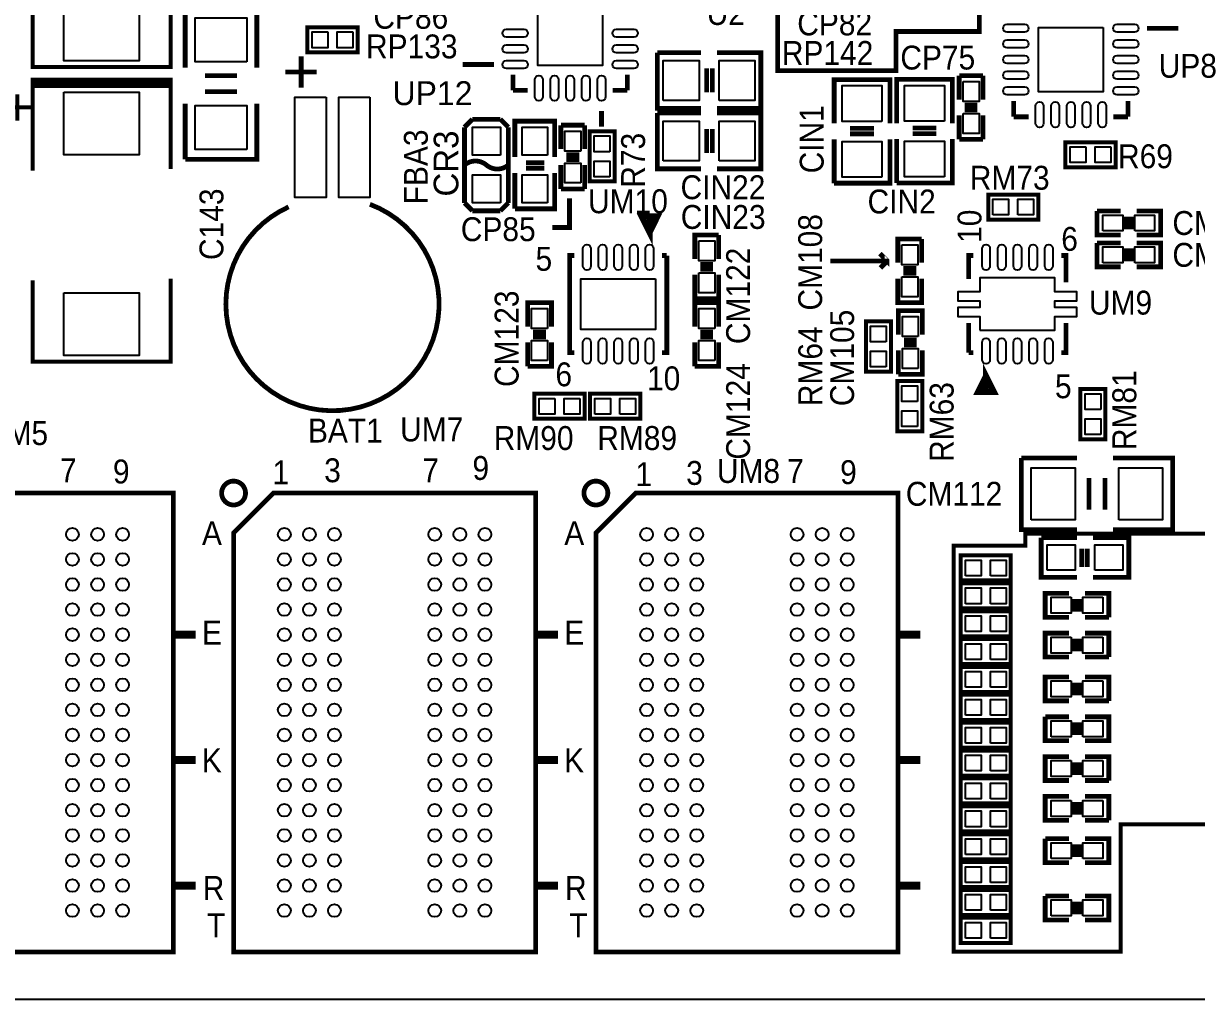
# Model space of a CAD drawing. Extents: x -5 to 120, y 0 to 85.
# Drawn here: x 63.8 to 101.22, y 0 to 31.13 of the extents above; entities that cross this region are included whole.
import ezdxf
from ezdxf.enums import TextEntityAlignment as Align

# ---------------------------------------------------------------- set-up
doc = ezdxf.new("R2010")
doc.units = 0
for name, color, linetype in [('BG_OUTLINE', 254, 'CONTINUOUS'), ('BG_SILKSCREEN_TOP', 7, 'CONTINUOUS'), ('PG_SILKSCREEN_TOP', 7, 'CONTINUOUS'), ('PIN_TOP', 96, 'CONTINUOUS'), ('RD_SILKSCREEN_TOP', 7, 'CONTINUOUS')]:
    doc.layers.add(name, color=color, linetype=linetype)

msp = doc.modelspace()

# ---------------------------------------------------------------- linework, layer by layer
at = {"layer": 'BG_OUTLINE'}
msp.add_lwpolyline([(0, 1.500124), (0, 83.49996, -0.414214), (1.500124, 85.000084), (113.4999, 85.000084, -0.414214), (115.000024, 83.49996), (115.000024, 1.500124, -0.414214), (113.4999, 0), (1.500124, 0, -0.414214), (0, 1.500124)], format="xyb", dxfattribs=at)
at = {"layer": 'BG_SILKSCREEN_TOP'}
for points, const_width in [([(89.91092, 31.66618), (87.86368, 31.66618), (87.86368, 29.62148), (91.63558, 29.62148), (91.63558, 30.87116), (94.29242, 30.87116), (94.29242, 33.55848), (91.57716, 33.55848), (91.57716, 31.66618), (89.91092, 31.66618)], 0.1524), ([(81.21904, 25.54986), (81.21904, 24.62022), (80.67548, 24.62022)], 0.1524), ([(89.54516, 23.55088), (91.34094, 23.55088), (91.34602, 23.5458), (91.34602, 23.56612), (91.1225, 23.78964)], 0.1524), ([(91.34602, 23.5458), (91.34602, 23.54072), (91.1352, 23.3299)], 0.1524), ([(95.123, 14.478), (93.472, 14.478), (93.472, 1.524), (98.806, 1.524), (98.806, 5.588), (111.887, 5.588), (111.887, 16.764), (106.553, 16.764), (106.553, 20.193), (102.743, 20.193), (102.743, 14.859), (95.758, 14.859), (95.758, 14.478), (95.123, 14.478)], 0.127)]:
    msp.add_lwpolyline(points, dxfattribs=dict(at, const_width=const_width))
at = {"layer": 'PG_SILKSCREEN_TOP'}
for points, const_width in [([(68.49364, 32.38754), (68.49364, 29.73832), (64.09436, 29.73832), (64.09436, 32.33674)], 0.127), ([(68.961, 29.718), (68.961, 31.623), (71.247, 31.623), (71.247, 29.718)], 0.1524), ([(72.8599, 31.00578), (72.8599, 30.20822), (74.4601, 30.20822), (74.4601, 31.00578), (72.8599, 31.00578)], 0.127), ([(100.642928, 30.976316), (99.64293, 30.976316)], 0.1524), ([(72.65924, 30.07868), (72.65924, 29.07792)], 0.1524), ([(85.41766, 28.4226), (84.02066, 28.4226), (84.02066, 30.2006)], 0.1524), ([(84.02066, 30.2006), (85.41766, 30.2006)], 0.1524), ([(85.92566, 30.2006), (87.32266, 30.2006), (87.32266, 30.0736), (87.32266, 28.4226), (85.92566, 28.4226)], 0.1524), ([(73.15962, 29.5783), (72.15886, 29.5783)], 0.1524), ([(78.81239, 29.818838), (77.812392, 29.818838)], 0.1524), ([(79.41691, 28.993846), (79.41691, 29.49956)], 0.1524), ([(83.06689, 28.993846), (83.06689, 29.49956)], 0.1524), ([(85.59546, 29.6926), (85.59546, 28.9306)], 0.1524), ([(85.77326, 29.6926), (85.77326, 28.9306)], 0.1524), ([(68.49364, 26.48966), (68.49364, 29.33954), (64.09436, 29.33954), (64.09436, 26.43886)], 0.127), ([(68.44284, 29.24048), (64.09436, 29.24048), (64.09436, 29.13888), (68.49364, 29.13888)], 0.127), ([(69.596, 29.464), (70.612, 29.464)], 0.1524), ([(89.662, 27.94), (89.662, 29.337), (89.789, 29.337), (91.44, 29.337), (91.44, 27.94)], 0.1524), ([(91.6559, 27.94762), (91.6559, 29.34462), (91.7829, 29.34462), (93.4339, 29.34462), (93.4339, 27.94762)], 0.1524), ([(93.6498, 28.702), (93.6498, 29.464)], 0.1524), ([(93.6498, 29.464), (94.4118, 29.464)], 0.1524), ([(94.4118, 29.464), (94.4118, 28.702)], 0.1524), ([(69.596, 28.956), (70.612, 28.956)], 0.1524), ([(79.41691, 28.993846), (79.89062, 28.993846)], 0.1524), ([(83.06689, 28.993846), (82.595466, 28.993846)], 0.1524), ([(71.247, 28.575), (71.247, 26.797), (68.961, 26.797)], 0.1524), ([(68.961, 26.797), (68.961, 28.575)], 0.1524), ([(94.234, 28.5242), (93.8276, 28.5242)], 0.1524), ([(94.234, 28.3718), (93.8276, 28.3718)], 0.1524), ([(95.38843, 28.151328), (95.38843, 28.657042)], 0.1524), ([(99.03841, 28.151328), (99.03841, 28.657042)], 0.1524), ([(78.12532, 28.07462), (77.87132, 27.82062)], 0.1524), ([(79.01432, 28.07462), (78.12532, 28.07462)], 0.1524), ([(79.26832, 27.82062), (79.01432, 28.07462)], 0.1524), ([(79.4766, 26.86812), (79.4766, 28.01112), (80.7466, 28.01112), (80.7466, 26.86812)], 0.1524), ([(82.241898, 28.339288), (82.241898, 27.839416)], 0.1524), ([(85.41766, 26.4922), (84.02066, 26.4922), (84.02066, 28.2702)], 0.1524), ([(84.02066, 28.2702), (85.41766, 28.2702)], 0.1524), ([(85.92566, 28.2702), (87.32266, 28.2702), (87.32266, 28.1432), (87.32266, 26.4922), (85.92566, 26.4922)], 0.1524), ([(93.6498, 27.432), (93.6498, 28.194)], 0.1524), ([(94.4118, 28.194), (94.4118, 27.432)], 0.1524), ([(95.38843, 28.151328), (95.86214, 28.151328)], 0.1524), ([(99.03841, 28.151328), (98.566986, 28.151328)], 0.1524), ([(77.87132, 27.82062), (77.87132, 25.40762)], 0.1524), ([(79.26832, 25.40762), (79.26832, 27.82062)], 0.1524), ([(80.94472, 27.12212), (80.94472, 27.88412)], 0.1524), ([(80.94472, 27.88412), (81.70672, 27.88412)], 0.1524), ([(81.70672, 27.88412), (81.70672, 27.12212)], 0.1524), ([(82.65922, 27.69108), (81.86166, 27.69108), (81.86166, 26.09088), (82.65922, 26.09088), (82.65922, 27.69108)], 0.127), ([(85.59546, 27.7622), (85.59546, 27.0002)], 0.1524), ([(85.77326, 27.7622), (85.77326, 27.0002)], 0.1524), ([(90.17, 27.7876), (90.932, 27.7876)], 0.1524), ([(92.1639, 27.79522), (92.9259, 27.79522)], 0.1524), ([(92.1639, 27.61742), (92.9259, 27.61742)], 0.1524), ([(91.44, 27.432), (91.44, 26.035), (89.662, 26.035)], 0.1524), ([(89.662, 26.035), (89.662, 27.432)], 0.1524), ([(90.17, 27.6098), (90.932, 27.6098)], 0.1524), ([(93.4339, 27.43962), (93.4339, 26.04262), (91.6559, 26.04262)], 0.1524), ([(91.6559, 26.04262), (91.6559, 27.43962)], 0.1524), ([(94.4118, 27.432), (93.6498, 27.432)], 0.1524), ([(97.03816, 27.34056), (97.03816, 26.543), (98.63836, 26.543), (98.63836, 27.34056), (97.03816, 27.34056)], 0.127), ([(81.12252, 26.94432), (81.52892, 26.94432)], 0.1524), ([(79.8322, 26.69032), (80.4164, 26.69032)], 0.1524), ([(79.8322, 26.51252), (80.4164, 26.51252)], 0.1524), ([(80.94472, 25.85212), (80.94472, 26.61412)], 0.1524), ([(81.12252, 26.79192), (81.52892, 26.79192)], 0.1524), ([(81.70672, 26.61412), (81.70672, 25.85212)], 0.1524), ([(80.7466, 26.36012), (80.7466, 25.21712), (79.4766, 25.21712)], 0.1524), ([(79.4766, 25.21712), (79.4766, 26.36012)], 0.1524), ([(81.70672, 25.85212), (80.94472, 25.85212)], 0.1524), ([(77.87132, 25.40762), (78.12532, 25.15362)], 0.1524), ([(79.01432, 25.15362), (79.26832, 25.40762)], 0.1524), ([(96.1771, 24.87422), (96.1771, 25.67178), (94.5769, 25.67178), (94.5769, 24.87422), (96.1771, 24.87422)], 0.127), ([(78.12532, 25.15362), (79.01432, 25.15362)], 0.1524), ([(83.774026, 24.476964), (84.023962, 24.97709), (83.52409, 24.97709), (83.774026, 24.476964), (83.774026, 24.877014)], 0.199898), ([(98.806, 24.384), (98.044, 24.384), (98.044, 25.146)], 0.1524), ([(98.044, 25.146), (98.806, 25.146)], 0.1524), ([(99.314, 25.146), (100.076, 25.146), (100.076, 24.384), (99.314, 24.384)], 0.1524), ([(98.9838, 24.9682), (98.9838, 24.5618)], 0.1524), ([(99.1362, 24.9682), (99.1362, 24.5618)], 0.1524), ([(85.217, 23.622), (85.217, 24.384), (85.979, 24.384)], 0.1524), ([(85.979, 24.384), (85.979, 23.622)], 0.1524), ([(91.694, 23.495), (91.694, 24.257), (92.456, 24.257)], 0.1524), ([(92.456, 24.257), (92.456, 23.495)], 0.1524), ([(98.806, 23.368), (98.044, 23.368), (98.044, 24.13)], 0.1524), ([(98.044, 24.13), (98.806, 24.13)], 0.1524), ([(98.9838, 23.9522), (98.9838, 23.5458)], 0.1524), ([(99.1362, 23.9522), (99.1362, 23.5458)], 0.1524), ([(99.314, 24.13), (100.076, 24.13), (100.076, 23.368), (99.314, 23.368)], 0.1524), ([(81.37398, 23.726902), (81.22412, 23.726902), (81.22412, 20.627086), (81.37398, 20.627086)], 0.1524), ([(84.174076, 20.627086), (84.323936, 20.627086), (84.323936, 23.726902)], 0.1524), ([(84.323936, 23.726902), (84.174076, 23.726902)], 0.1524), ([(94.105984, 23.726902), (93.956124, 23.726902), (93.956124, 22.977094)], 0.1524), ([(97.05594, 22.877018), (97.05594, 23.726902), (96.90608, 23.726902)], 0.1524), ([(85.8012, 23.4442), (85.3948, 23.4442)], 0.1524), ([(85.8012, 23.2918), (85.3948, 23.2918)], 0.1524), ([(92.2782, 23.3172), (91.8718, 23.3172)], 0.1524), ([(92.2782, 23.1648), (91.8718, 23.1648)], 0.1524), ([(68.49364, 22.98954), (68.49364, 20.34032), (64.09436, 20.34032), (64.09436, 22.93874)], 0.127), ([(85.979, 23.114), (85.979, 22.352), (85.217, 22.352), (85.217, 23.114)], 0.1524), ([(92.456, 22.987), (92.456, 22.225), (91.694, 22.225), (91.694, 22.987)], 0.1524), ([(79.883, 21.463), (79.883, 22.225), (80.645, 22.225), (80.645, 21.463)], 0.1524), ([(85.217, 21.463), (85.217, 22.225), (85.979, 22.225), (85.979, 21.463)], 0.1524), ([(91.710002, 21.209), (91.710002, 21.971), (92.472002, 21.971), (92.472002, 21.209)], 0.1524), ([(80.0608, 21.2852), (80.4672, 21.2852)], 0.1524), ([(85.3948, 21.2852), (85.8012, 21.2852)], 0.1524), ([(91.473782, 21.6281), (90.676222, 21.6281), (90.676222, 20.0279), (91.473782, 20.0279), (91.473782, 21.6281)], 0.127), ([(93.956124, 21.577046), (93.956124, 20.627086)], 0.1524), ([(96.90608, 20.627086), (97.05594, 20.627086), (97.05594, 21.577046)], 0.1524), ([(80.645, 20.955), (80.645, 20.193), (79.883, 20.193)], 0.1524), ([(79.883, 20.193), (79.883, 20.955)], 0.1524), ([(80.0608, 21.1328), (80.4672, 21.1328)], 0.1524), ([(85.979, 20.955), (85.979, 20.193), (85.217, 20.193)], 0.1524), ([(85.217, 20.193), (85.217, 20.955)], 0.1524), ([(85.3948, 21.1328), (85.8012, 21.1328)], 0.1524), ([(91.887802, 21.0312), (92.294202, 21.0312)], 0.1524), ([(91.887802, 20.8788), (92.294202, 20.8788)], 0.1524), ([(92.472002, 20.701), (92.472002, 19.939), (91.710002, 19.939)], 0.1524), ([(91.710002, 19.939), (91.710002, 20.701)], 0.1524), ([(93.956124, 20.627086), (94.105984, 20.627086)], 0.1524), ([(94.506034, 19.877024), (94.256098, 19.376898), (94.75597, 19.376898), (94.506034, 19.877024), (94.506034, 19.476974)], 0.199898), ([(92.47378, 19.7231), (91.67622, 19.7231), (91.67622, 18.1229), (92.47378, 18.1229), (92.47378, 19.7231)], 0.127), ([(98.31578, 19.4691), (97.51822, 19.4691), (97.51822, 17.8689), (98.31578, 17.8689), (98.31578, 19.4691)], 0.127), ([(80.0989, 19.32178), (80.0989, 18.52422), (81.6991, 18.52422), (81.6991, 19.32178), (80.0989, 19.32178)], 0.127), ([(83.4771, 18.52422), (83.4771, 19.32178), (81.8769, 19.32178), (81.8769, 18.52422), (83.4771, 18.52422)], 0.127), ([(97.409, 14.986), (95.631, 14.986), (95.631, 17.272)], 0.1524), ([(95.631, 17.272), (97.409, 17.272)], 0.1524), ([(98.552, 17.272), (100.457, 17.272), (100.457, 14.986), (98.552, 14.986)], 0.1524), ([(97.79, 16.637), (97.79, 15.621)], 0.1524), ([(98.298, 16.637), (98.298, 15.621)], 0.1524), ([(68.583048, 1.517904), (58.94832, 1.517904), (58.94832, 14.882876), (60.21832, 16.152876), (68.583048, 16.152876), (68.583048, 1.517904)], 0.1524), ([(80.140048, 1.517904), (70.50532, 1.517904), (70.50532, 14.882876), (71.77532, 16.152876), (80.140048, 16.152876), (80.140048, 1.517904)], 0.1524), ([(91.697048, 1.517904), (82.06232, 1.517904), (82.06232, 14.882876), (83.33232, 16.152876), (91.697048, 16.152876), (91.697048, 1.517904)], 0.1524), ([(97.409, 13.462), (96.266, 13.462), (96.266, 14.732)], 0.1524), ([(96.266, 14.732), (97.409, 14.732)], 0.1524), ([(97.917, 14.732), (99.06, 14.732), (99.06, 13.462), (97.917, 13.462)], 0.1524), ([(95.295466, 13.364972), (95.295466, 14.162532), (93.695266, 14.162532), (93.695266, 13.364972), (95.295466, 13.364972)], 0.127), ([(97.5614, 14.3764), (97.5614, 13.7922)], 0.1524), ([(97.7392, 14.3764), (97.7392, 13.7922)], 0.1524), ([(95.295466, 12.475972), (95.295466, 13.273532), (93.695266, 13.273532), (93.695266, 12.475972), (95.295466, 12.475972)], 0.127), ([(97.155, 12.192), (96.393, 12.192), (96.393, 12.954), (97.155, 12.954)], 0.1524), ([(97.3328, 12.3698), (97.3328, 12.7762)], 0.1524), ([(97.4852, 12.3698), (97.4852, 12.7762)], 0.1524), ([(97.663, 12.954), (98.425, 12.954), (98.425, 12.192)], 0.1524), ([(95.295466, 11.586972), (95.295466, 12.384532), (93.695266, 12.384532), (93.695266, 11.586972), (95.295466, 11.586972)], 0.127), ([(98.425, 12.192), (97.663, 12.192)], 0.1524), ([(69.294248, 11.635486), (68.659248, 11.635486)], 0.254), ([(80.851248, 11.635486), (80.216248, 11.635486)], 0.254), ([(92.408248, 11.635486), (91.773248, 11.635486)], 0.254), ([(97.155, 10.922), (96.393, 10.922), (96.393, 11.684), (97.155, 11.684)], 0.1524), ([(97.663, 11.684), (98.425, 11.684), (98.425, 10.922)], 0.1524), ([(95.295466, 10.697972), (95.295466, 11.495532), (93.695266, 11.495532), (93.695266, 10.697972), (95.295466, 10.697972)], 0.127), ([(97.3328, 11.0998), (97.3328, 11.5062)], 0.1524), ([(97.4852, 11.0998), (97.4852, 11.5062)], 0.1524), ([(98.425, 10.922), (97.663, 10.922)], 0.1524), ([(95.295466, 9.808972), (95.295466, 10.606532), (93.695266, 10.606532), (93.695266, 9.808972), (95.295466, 9.808972)], 0.127), ([(97.155, 9.525), (96.393, 9.525), (96.393, 10.287), (97.155, 10.287)], 0.1524), ([(97.3328, 9.7028), (97.3328, 10.1092)], 0.1524), ([(97.4852, 9.7028), (97.4852, 10.1092)], 0.1524), ([(97.663, 10.287), (98.425, 10.287), (98.425, 9.525)], 0.1524), ([(95.295466, 8.919972), (95.295466, 9.717532), (93.695266, 9.717532), (93.695266, 8.919972), (95.295466, 8.919972)], 0.127), ([(98.425, 9.525), (97.663, 9.525)], 0.1524), ([(97.155, 8.255), (96.393, 8.255), (96.393, 9.017)], 0.1524), ([(96.393, 9.017), (97.155, 9.017)], 0.1524), ([(97.663, 9.017), (98.425, 9.017), (98.425, 8.255), (97.663, 8.255)], 0.1524), ([(95.295466, 8.030972), (95.295466, 8.828532), (93.695266, 8.828532), (93.695266, 8.030972), (95.295466, 8.030972)], 0.127), ([(97.3328, 8.8392), (97.3328, 8.4328)], 0.1524), ([(97.4852, 8.8392), (97.4852, 8.4328)], 0.1524), ([(95.295466, 7.141972), (95.295466, 7.939532), (93.695266, 7.939532), (93.695266, 7.141972), (95.295466, 7.141972)], 0.127), ([(69.294248, 7.635494), (68.659248, 7.635494)], 0.254), ([(80.851248, 7.635494), (80.216248, 7.635494)], 0.254), ([(92.408248, 7.635494), (91.773248, 7.635494)], 0.254), ([(97.155, 6.985), (96.393, 6.985), (96.393, 7.747), (97.155, 7.747)], 0.1524), ([(97.3328, 7.1628), (97.3328, 7.5692)], 0.1524), ([(97.4852, 7.1628), (97.4852, 7.5692)], 0.1524), ([(97.663, 7.747), (98.425, 7.747), (98.425, 6.985)], 0.1524), ([(95.295466, 6.252972), (95.295466, 7.050532), (93.695266, 7.050532), (93.695266, 6.252972), (95.295466, 6.252972)], 0.127), ([(98.425, 6.985), (97.663, 6.985)], 0.1524), ([(97.155, 5.715), (96.393, 5.715), (96.393, 6.477), (97.155, 6.477)], 0.1524), ([(97.3328, 5.8928), (97.3328, 6.2992)], 0.1524), ([(97.4852, 5.8928), (97.4852, 6.2992)], 0.1524), ([(97.663, 6.477), (98.425, 6.477), (98.425, 5.715)], 0.1524), ([(95.295466, 5.363972), (95.295466, 6.161532), (93.695266, 6.161532), (93.695266, 5.363972), (95.295466, 5.363972)], 0.127), ([(98.425, 5.715), (97.663, 5.715)], 0.1524), ([(95.295466, 4.474972), (95.295466, 5.272532), (93.695266, 5.272532), (93.695266, 4.474972), (95.295466, 4.474972)], 0.127), ([(97.155, 4.365752), (96.393, 4.365752), (96.393, 5.127752)], 0.1524), ([(96.393, 5.127752), (97.155, 5.127752)], 0.1524), ([(97.3328, 4.949952), (97.3328, 4.543552)], 0.1524), ([(97.4852, 4.949952), (97.4852, 4.543552)], 0.1524), ([(97.663, 5.127752), (98.425, 5.127752), (98.425, 4.365752), (97.663, 4.365752)], 0.1524), ([(95.295466, 3.585972), (95.295466, 4.383532), (93.695266, 4.383532), (93.695266, 3.585972), (95.295466, 3.585972)], 0.127), ([(69.294248, 3.635502), (68.659248, 3.635502)], 0.254), ([(80.851248, 3.635502), (80.216248, 3.635502)], 0.254), ([(92.408248, 3.635502), (91.773248, 3.635502)], 0.254), ([(95.295466, 2.696972), (95.295466, 3.494532), (93.695266, 3.494532), (93.695266, 2.696972), (95.295466, 2.696972)], 0.127), ([(97.155, 2.54), (96.393, 2.54), (96.393, 3.302)], 0.1524), ([(96.393, 3.302), (97.155, 3.302)], 0.1524), ([(97.663, 3.302), (98.425, 3.302), (98.425, 2.54), (97.663, 2.54)], 0.1524), ([(97.3328, 3.1242), (97.3328, 2.7178)], 0.1524), ([(97.4852, 3.1242), (97.4852, 2.7178)], 0.1524), ([(95.295466, 1.807972), (95.295466, 2.605532), (93.695266, 2.605532), (93.695266, 1.807972), (95.295466, 1.807972)], 0.127)]:
    msp.add_lwpolyline(points, dxfattribs=dict(at, const_width=const_width))
at = {"layer": 'PG_SILKSCREEN_TOP', "const_width": 0.1524}
for points in [[(78.569566, 26.61412), (78.56982, 26.61412, 0.366409), (77.871066, 26.61412)], [(79.26832, 26.61412, -0.366409), (78.569566, 26.61412)], [(70.25894, 22.17928, 1.909903), (74.8538, 25.3619)], [(72.26046, 25.27808, 0.294739), (70.25894, 22.17928)], [(70.886066, 16.152876, 1.000037), (70.12432, 16.152876, 0.999963), (70.886066, 16.152876)], [(82.443066, 16.152876, 1.000037), (81.68132, 16.152876, 0.999963), (82.443066, 16.152876)]]:
    msp.add_lwpolyline(points, format="xyb", dxfattribs=at)
at = {"layer": 'PIN_TOP'}
for points in [[(65.09385, 31.93669), (67.49415, 31.93669), (67.49415, 29.93771), (65.09385, 29.93771)], [(82.2706, 31.847536), (82.2706, 29.790136), (80.2132, 29.790136), (80.2132, 31.847536)], [(70.9295, 29.9085), (69.2785, 29.9085), (69.2785, 31.3055), (70.9295, 31.3055)], [(73.51141, 30.85719), (73.51141, 30.35681), (73.01103, 30.35681), (73.01103, 30.85719)], [(74.30897, 30.85719), (74.30897, 30.35681), (73.80859, 30.35681), (73.80859, 30.85719)], [(98.24212, 31.005018), (98.24212, 28.947618), (96.18472, 28.947618), (96.18472, 31.005018)], [(84.21116, 28.6766), (84.21116, 29.9466), (85.35416, 29.9466), (85.35416, 28.6766)], [(85.98916, 28.6766), (85.98916, 29.9466), (87.13216, 29.9466), (87.13216, 28.6766)], [(93.7768, 29.2735), (94.2848, 29.2735), (94.2848, 28.6385), (93.7768, 28.6385)], [(65.09385, 28.93949), (67.49415, 28.93949), (67.49415, 26.94051), (65.09385, 26.94051)], [(91.186, 28.0035), (89.916, 28.0035), (89.916, 29.1465), (91.186, 29.1465)], [(93.1799, 28.01112), (91.9099, 28.01112), (91.9099, 29.15412), (93.1799, 29.15412)], [(70.9295, 27.1145), (69.2785, 27.1145), (69.2785, 28.5115), (70.9295, 28.5115)], [(73.45426, 28.7782), (73.45426, 25.5778), (72.46366, 25.5778), (72.46366, 28.7782)], [(74.85634, 28.7782), (74.85634, 25.5778), (73.86574, 25.5778), (73.86574, 28.7782)], [(93.7768, 28.2575), (94.2848, 28.2575), (94.2848, 27.6225), (93.7768, 27.6225)], [(79.01432, 26.93162), (78.12532, 26.93162), (78.12532, 27.82062), (79.01432, 27.82062)], [(80.518, 26.93162), (79.7052, 26.93162), (79.7052, 27.82062), (80.518, 27.82062)], [(81.57972, 27.05862), (81.07172, 27.05862), (81.07172, 27.69362), (81.57972, 27.69362)], [(84.21116, 26.7462), (84.21116, 28.0162), (85.35416, 28.0162), (85.35416, 26.7462)], [(85.98916, 26.7462), (85.98916, 28.0162), (87.13216, 28.0162), (87.13216, 26.7462)], [(82.51063, 27.03957), (82.01025, 27.03957), (82.01025, 27.53995), (82.51063, 27.53995)], [(91.186, 26.2255), (89.916, 26.2255), (89.916, 27.3685), (91.186, 27.3685)], [(93.1799, 26.23312), (91.9099, 26.23312), (91.9099, 27.37612), (93.1799, 27.37612)], [(97.68967, 27.19197), (97.68967, 26.69159), (97.18929, 26.69159), (97.18929, 27.19197)], [(98.48723, 27.19197), (98.48723, 26.69159), (97.98685, 26.69159), (97.98685, 27.19197)], [(81.57972, 26.04262), (81.07172, 26.04262), (81.07172, 26.67762), (81.57972, 26.67762)], [(82.51063, 26.24201), (82.01025, 26.24201), (82.01025, 26.74239), (82.51063, 26.74239)], [(79.01432, 25.40762), (78.12532, 25.40762), (78.12532, 26.29662), (79.01432, 26.29662)], [(80.518, 25.40762), (79.7052, 25.40762), (79.7052, 26.29662), (80.518, 26.29662)], [(94.72803, 25.02281), (94.72803, 25.52319), (95.22841, 25.52319), (95.22841, 25.02281)], [(95.52559, 25.02281), (95.52559, 25.52319), (96.02597, 25.52319), (96.02597, 25.02281)], [(98.2345, 24.511), (98.2345, 25.019), (98.8695, 25.019), (98.8695, 24.511)], [(99.2505, 24.511), (99.2505, 25.019), (99.8855, 25.019), (99.8855, 24.511)], [(85.344, 24.1935), (85.852, 24.1935), (85.852, 23.5585), (85.344, 23.5585)], [(91.821, 24.0665), (92.329, 24.0665), (92.329, 23.4315), (91.821, 23.4315)], [(98.2345, 23.495), (98.2345, 24.003), (98.8695, 24.003), (98.8695, 23.495)], [(99.2505, 23.495), (99.2505, 24.003), (99.8855, 24.003), (99.8855, 23.495)], [(83.967828, 22.989794), (83.967828, 21.364194), (81.580228, 21.364194), (81.580228, 22.989794)], [(85.344, 23.1775), (85.852, 23.1775), (85.852, 22.5425), (85.344, 22.5425)], [(91.821, 23.0505), (92.329, 23.0505), (92.329, 22.4155), (91.821, 22.4155)], [(94.306136, 21.342096), (96.705928, 21.342096), (96.705928, 21.787104), (97.405952, 21.787104), (97.405952, 22.067012), (96.705928, 22.067012), (96.705928, 22.286976), (97.405952, 22.286976), (97.405952, 22.566884), (96.705928, 22.566884), (96.705928, 23.011892), (94.306136, 23.011892), (94.306136, 22.566884), (93.606112, 22.566884), (93.606112, 22.286976), (94.306136, 22.286976), (94.306136, 22.067012), (93.606112, 22.067012), (93.606112, 21.787104), (94.306136, 21.787104)], [(65.09385, 22.53869), (67.49415, 22.53869), (67.49415, 20.53971), (65.09385, 20.53971)], [(80.518, 21.3995), (80.01, 21.3995), (80.01, 22.0345), (80.518, 22.0345)], [(85.852, 21.3995), (85.344, 21.3995), (85.344, 22.0345), (85.852, 22.0345)], [(92.345002, 21.1455), (91.837002, 21.1455), (91.837002, 21.7805), (92.345002, 21.7805)], [(91.325192, 20.97659), (90.824812, 20.97659), (90.824812, 21.47697), (91.325192, 21.47697)], [(80.518, 20.3835), (80.01, 20.3835), (80.01, 21.0185), (80.518, 21.0185)], [(85.852, 20.3835), (85.344, 20.3835), (85.344, 21.0185), (85.852, 21.0185)], [(91.325192, 20.17903), (90.824812, 20.17903), (90.824812, 20.67941), (91.325192, 20.67941)], [(92.345002, 20.1295), (91.837002, 20.1295), (91.837002, 20.7645), (92.345002, 20.7645)], [(92.32519, 19.07159), (91.82481, 19.07159), (91.82481, 19.57197), (92.32519, 19.57197)], [(80.75041, 19.17319), (80.75041, 18.67281), (80.25003, 18.67281), (80.25003, 19.17319)], [(81.54797, 19.17319), (81.54797, 18.67281), (81.04759, 18.67281), (81.04759, 19.17319)], [(82.02803, 18.67281), (82.02803, 19.17319), (82.52841, 19.17319), (82.52841, 18.67281)], [(82.82559, 18.67281), (82.82559, 19.17319), (83.32597, 19.17319), (83.32597, 18.67281)], [(98.16719, 18.81759), (97.66681, 18.81759), (97.66681, 19.31797), (98.16719, 19.31797)], [(92.32519, 18.27403), (91.82481, 18.27403), (91.82481, 18.77441), (92.32519, 18.77441)], [(98.16719, 18.02003), (97.66681, 18.02003), (97.66681, 18.52041), (98.16719, 18.52041)], [(95.9485, 15.3035), (95.9485, 16.9545), (97.3455, 16.9545), (97.3455, 15.3035)], [(98.7425, 15.3035), (98.7425, 16.9545), (100.1395, 16.9545), (100.1395, 15.3035)], [(96.4565, 13.6906), (96.4565, 14.5034), (97.3455, 14.5034), (97.3455, 13.6906)], [(97.9805, 13.6906), (97.9805, 14.5034), (98.8695, 14.5034), (98.8695, 13.6906)], [(93.846396, 13.513562), (93.846396, 14.013942), (94.346776, 14.013942), (94.346776, 13.513562)], [(94.643956, 13.513562), (94.643956, 14.013942), (95.144336, 14.013942), (95.144336, 13.513562)], [(93.846396, 12.624562), (93.846396, 13.124942), (94.346776, 13.124942), (94.346776, 12.624562)], [(94.643956, 12.624562), (94.643956, 13.124942), (95.144336, 13.124942), (95.144336, 12.624562)], [(97.2185, 12.827), (97.2185, 12.319), (96.5835, 12.319), (96.5835, 12.827)], [(98.2345, 12.827), (98.2345, 12.319), (97.5995, 12.319), (97.5995, 12.827)], [(93.846396, 11.735562), (93.846396, 12.235942), (94.346776, 12.235942), (94.346776, 11.735562)], [(94.643956, 11.735562), (94.643956, 12.235942), (95.144336, 12.235942), (95.144336, 11.735562)], [(93.846396, 10.846562), (93.846396, 11.346942), (94.346776, 11.346942), (94.346776, 10.846562)], [(94.643956, 10.846562), (94.643956, 11.346942), (95.144336, 11.346942), (95.144336, 10.846562)], [(97.2185, 11.557), (97.2185, 11.049), (96.5835, 11.049), (96.5835, 11.557)], [(98.2345, 11.557), (98.2345, 11.049), (97.5995, 11.049), (97.5995, 11.557)], [(93.846396, 9.957562), (93.846396, 10.457942), (94.346776, 10.457942), (94.346776, 9.957562)], [(94.643956, 9.957562), (94.643956, 10.457942), (95.144336, 10.457942), (95.144336, 9.957562)], [(97.2185, 10.16), (97.2185, 9.652), (96.5835, 9.652), (96.5835, 10.16)], [(98.2345, 10.16), (98.2345, 9.652), (97.5995, 9.652), (97.5995, 10.16)], [(93.846396, 9.068562), (93.846396, 9.568942), (94.346776, 9.568942), (94.346776, 9.068562)], [(94.643956, 9.068562), (94.643956, 9.568942), (95.144336, 9.568942), (95.144336, 9.068562)], [(93.846396, 8.179562), (93.846396, 8.679942), (94.346776, 8.679942), (94.346776, 8.179562)], [(94.643956, 8.179562), (94.643956, 8.679942), (95.144336, 8.679942), (95.144336, 8.179562)], [(96.5835, 8.382), (96.5835, 8.89), (97.2185, 8.89), (97.2185, 8.382)], [(97.5995, 8.382), (97.5995, 8.89), (98.2345, 8.89), (98.2345, 8.382)], [(93.846396, 7.290562), (93.846396, 7.790942), (94.346776, 7.790942), (94.346776, 7.290562)], [(94.643956, 7.290562), (94.643956, 7.790942), (95.144336, 7.790942), (95.144336, 7.290562)], [(97.2185, 7.62), (97.2185, 7.112), (96.5835, 7.112), (96.5835, 7.62)], [(98.2345, 7.62), (98.2345, 7.112), (97.5995, 7.112), (97.5995, 7.62)], [(93.846396, 6.401562), (93.846396, 6.901942), (94.346776, 6.901942), (94.346776, 6.401562)], [(94.643956, 6.401562), (94.643956, 6.901942), (95.144336, 6.901942), (95.144336, 6.401562)], [(93.846396, 5.512562), (93.846396, 6.012942), (94.346776, 6.012942), (94.346776, 5.512562)], [(94.643956, 5.512562), (94.643956, 6.012942), (95.144336, 6.012942), (95.144336, 5.512562)], [(97.2185, 6.35), (97.2185, 5.842), (96.5835, 5.842), (96.5835, 6.35)], [(98.2345, 6.35), (98.2345, 5.842), (97.5995, 5.842), (97.5995, 6.35)], [(93.846396, 4.623562), (93.846396, 5.123942), (94.346776, 5.123942), (94.346776, 4.623562)], [(94.643956, 4.623562), (94.643956, 5.123942), (95.144336, 5.123942), (95.144336, 4.623562)], [(96.5835, 4.492752), (96.5835, 5.000752), (97.2185, 5.000752), (97.2185, 4.492752)], [(97.5995, 4.492752), (97.5995, 5.000752), (98.2345, 5.000752), (98.2345, 4.492752)], [(93.846396, 3.734562), (93.846396, 4.234942), (94.346776, 4.234942), (94.346776, 3.734562)], [(94.643956, 3.734562), (94.643956, 4.234942), (95.144336, 4.234942), (95.144336, 3.734562)], [(93.846396, 2.845562), (93.846396, 3.345942), (94.346776, 3.345942), (94.346776, 2.845562)], [(94.643956, 2.845562), (94.643956, 3.345942), (95.144336, 3.345942), (95.144336, 2.845562)], [(96.5835, 2.667), (96.5835, 3.175), (97.2185, 3.175), (97.2185, 2.667)], [(97.5995, 2.667), (97.5995, 3.175), (98.2345, 3.175), (98.2345, 2.667)], [(93.846396, 1.956562), (93.846396, 2.456942), (94.346776, 2.456942), (94.346776, 1.956562)], [(94.643956, 1.956562), (94.643956, 2.456942), (95.144336, 2.456942), (95.144336, 1.956562)]]:
    msp.add_lwpolyline(points, close=True, dxfattribs=at)
for points in [[(95.179642, 31.103316), (95.738442, 31.103316, -1), (95.738442, 30.849316), (95.179642, 30.849316, -1)], [(98.688398, 31.103316), (99.247198, 31.103316, -1), (99.247198, 30.849316), (98.688398, 30.849316, -1)], [(79.208122, 30.945836), (79.766922, 30.945836, -1), (79.766922, 30.691836), (79.208122, 30.691836, -1)], [(82.716878, 30.945836), (83.275678, 30.945836, -1), (83.275678, 30.691836), (82.716878, 30.691836, -1)], [(79.208122, 30.44571), (79.766922, 30.44571, -1), (79.766922, 30.19171), (79.208122, 30.19171, -1)], [(82.716878, 30.44571), (83.275678, 30.44571, -1), (83.275678, 30.19171), (82.716878, 30.19171, -1)], [(95.179642, 30.603444), (95.738442, 30.603444, -1), (95.738442, 30.349444), (95.179642, 30.349444, -1)], [(98.688398, 30.603444), (99.247198, 30.603444, -1), (99.247198, 30.349444), (98.688398, 30.349444, -1)], [(79.208122, 29.945838), (79.766922, 29.945838, -1), (79.766922, 29.691838), (79.208122, 29.691838, -1)], [(82.716878, 29.945838), (83.275678, 29.945838, -1), (83.275678, 29.691838), (82.716878, 29.691838, -1)], [(95.179642, 30.103318), (95.738442, 30.103318, -1), (95.738442, 29.849318), (95.179642, 29.849318, -1)], [(98.688398, 30.103318), (99.247198, 30.103318, -1), (99.247198, 29.849318), (98.688398, 29.849318, -1)], [(95.179642, 29.603192), (95.738442, 29.603192, -1), (95.738442, 29.349192), (95.179642, 29.349192, -1)], [(98.688398, 29.603192), (99.247198, 29.603192, -1), (99.247198, 29.349192), (98.688398, 29.349192, -1)], [(80.114902, 28.785058), (80.114902, 29.343858, -1), (80.368902, 29.343858), (80.368902, 28.785058, -1)], [(80.614774, 28.785058), (80.614774, 29.343858, -1), (80.868774, 29.343858), (80.868774, 28.785058, -1)], [(81.1149, 28.785058), (81.1149, 29.343858, -1), (81.3689, 29.343858), (81.3689, 28.785058, -1)], [(81.615026, 28.785058), (81.615026, 29.343858, -1), (81.869026, 29.343858), (81.869026, 28.785058, -1)], [(82.114898, 28.785058), (82.114898, 29.343858, -1), (82.368898, 29.343858), (82.368898, 28.785058, -1)], [(95.179642, 29.10332), (95.738442, 29.10332, -1), (95.738442, 28.84932), (95.179642, 28.84932, -1)], [(98.688398, 29.10332), (99.247198, 29.10332, -1), (99.247198, 28.84932), (98.688398, 28.84932, -1)], [(96.086422, 27.94254), (96.086422, 28.50134, -1), (96.340422, 28.50134), (96.340422, 27.94254, -1)], [(96.586294, 27.94254), (96.586294, 28.50134, -1), (96.840294, 28.50134), (96.840294, 27.94254, -1)], [(97.08642, 27.94254), (97.08642, 28.50134, -1), (97.34042, 28.50134), (97.34042, 27.94254, -1)], [(97.586546, 27.94254), (97.586546, 28.50134, -1), (97.840546, 28.50134), (97.840546, 27.94254, -1)], [(98.086418, 27.94254), (98.086418, 28.50134, -1), (98.340418, 28.50134), (98.340418, 27.94254, -1)], [(81.64703, 23.392638), (81.64703, 23.951438, -1), (81.90103, 23.951438), (81.90103, 23.392638, -1)], [(82.146902, 23.392638), (82.146902, 23.951438, -1), (82.400902, 23.951438), (82.400902, 23.392638, -1)], [(82.647028, 23.392638), (82.647028, 23.951438, -1), (82.901028, 23.951438), (82.901028, 23.392638, -1)], [(83.147154, 23.392638), (83.147154, 23.951438, -1), (83.401154, 23.951438), (83.401154, 23.392638, -1)], [(83.647026, 23.392638), (83.647026, 23.951438, -1), (83.901026, 23.951438), (83.901026, 23.392638, -1)], [(94.633034, 23.951438), (94.633034, 23.392638, -1), (94.379034, 23.392638), (94.379034, 23.951438, -1)], [(95.132906, 23.951438), (95.132906, 23.392638, -1), (94.878906, 23.392638), (94.878906, 23.951438, -1)], [(95.633032, 23.951438), (95.633032, 23.392638, -1), (95.379032, 23.392638), (95.379032, 23.951438, -1)], [(96.133158, 23.951438), (96.133158, 23.392638, -1), (95.879158, 23.392638), (95.879158, 23.951438, -1)], [(96.63303, 23.951438), (96.63303, 23.392638, -1), (96.37903, 23.392638), (96.37903, 23.951438, -1)], [(81.64703, 20.40255), (81.64703, 20.96135, -1), (81.90103, 20.96135), (81.90103, 20.40255, -1)], [(82.146902, 20.40255), (82.146902, 20.96135, -1), (82.400902, 20.96135), (82.400902, 20.40255, -1)], [(82.647028, 20.40255), (82.647028, 20.96135, -1), (82.901028, 20.96135), (82.901028, 20.40255, -1)], [(83.147154, 20.40255), (83.147154, 20.96135, -1), (83.401154, 20.96135), (83.401154, 20.40255, -1)], [(83.647026, 20.40255), (83.647026, 20.96135, -1), (83.901026, 20.96135), (83.901026, 20.40255, -1)], [(94.633034, 20.96135), (94.633034, 20.40255, -1), (94.379034, 20.40255), (94.379034, 20.96135, -1)], [(95.132906, 20.96135), (95.132906, 20.40255, -1), (94.878906, 20.40255), (94.878906, 20.96135, -1)], [(95.633032, 20.96135), (95.633032, 20.40255, -1), (95.379032, 20.40255), (95.379032, 20.96135, -1)], [(96.133158, 20.96135), (96.133158, 20.40255, -1), (95.879158, 20.40255), (95.879158, 20.96135, -1)], [(96.63303, 20.96135), (96.63303, 20.40255, -1), (96.37903, 20.40255), (96.37903, 20.96135, -1)]]:
    msp.add_lwpolyline(points, format="xyb", close=True, dxfattribs=at)
for centre in [(65.36563, 14.835378), (66.16573, 14.835378), (66.965576, 14.835378), (72.122792, 14.835378), (72.922638, 14.835378), (73.722738, 14.835378), (76.92263, 14.835378), (77.72273, 14.835378), (78.522576, 14.835378), (83.679792, 14.835378), (84.479638, 14.835378), (85.279738, 14.835378), (88.47963, 14.835378), (89.27973, 14.835378), (90.079576, 14.835378), (65.36563, 14.035278), (66.16573, 14.035278), (66.965576, 14.035278), (72.122792, 14.035278), (72.922638, 14.035278), (73.722738, 14.035278), (76.92263, 14.035278), (77.72273, 14.035278), (78.522576, 14.035278), (83.679792, 14.035278), (84.479638, 14.035278), (85.279738, 14.035278), (88.47963, 14.035278), (89.27973, 14.035278), (90.079576, 14.035278), (65.36563, 13.235432), (66.16573, 13.235432), (66.965576, 13.235432), (72.122792, 13.235432), (72.922638, 13.235432), (73.722738, 13.235432), (76.92263, 13.235432), (77.72273, 13.235432), (78.522576, 13.235432), (83.679792, 13.235432), (84.479638, 13.235432), (85.279738, 13.235432), (88.47963, 13.235432), (89.27973, 13.235432), (90.079576, 13.235432), (65.36563, 12.435332), (66.16573, 12.435332), (66.965576, 12.435332), (72.122792, 12.435332), (72.922638, 12.435332), (73.722738, 12.435332), (76.92263, 12.435332), (77.72273, 12.435332), (78.522576, 12.435332), (83.679792, 12.435332), (84.479638, 12.435332), (85.279738, 12.435332), (88.47963, 12.435332), (89.27973, 12.435332), (90.079576, 12.435332), (65.36563, 11.635486), (66.16573, 11.635486), (66.965576, 11.635486), (72.122792, 11.635486), (72.922638, 11.635486), (73.722738, 11.635486), (76.92263, 11.635486), (77.72273, 11.635486), (78.522576, 11.635486), (83.679792, 11.635486), (84.479638, 11.635486), (85.279738, 11.635486), (88.47963, 11.635486), (89.27973, 11.635486), (90.079576, 11.635486), (65.36563, 10.835386), (66.16573, 10.835386), (66.965576, 10.835386), (72.122792, 10.835386), (72.922638, 10.835386), (73.722738, 10.835386), (76.92263, 10.835386), (77.72273, 10.835386), (78.522576, 10.835386), (83.679792, 10.835386), (84.479638, 10.835386), (85.279738, 10.835386), (88.47963, 10.835386), (89.27973, 10.835386), (90.079576, 10.835386), (65.36563, 10.035286), (66.16573, 10.035286), (66.965576, 10.035286), (72.122792, 10.035286), (72.922638, 10.035286), (73.722738, 10.035286), (76.92263, 10.035286), (77.72273, 10.035286), (78.522576, 10.035286), (83.679792, 10.035286), (84.479638, 10.035286), (85.279738, 10.035286), (88.47963, 10.035286), (89.27973, 10.035286), (90.079576, 10.035286), (65.36563, 9.23544), (66.16573, 9.23544), (66.965576, 9.23544), (72.122792, 9.23544), (72.922638, 9.23544), (73.722738, 9.23544), (76.92263, 9.23544), (77.72273, 9.23544), (78.522576, 9.23544), (83.679792, 9.23544), (84.479638, 9.23544), (85.279738, 9.23544), (88.47963, 9.23544), (89.27973, 9.23544), (90.079576, 9.23544), (65.36563, 8.43534), (66.16573, 8.43534), (66.965576, 8.43534), (72.122792, 8.43534), (72.922638, 8.43534), (73.722738, 8.43534), (76.92263, 8.43534), (77.72273, 8.43534), (78.522576, 8.43534), (83.679792, 8.43534), (84.479638, 8.43534), (85.279738, 8.43534), (88.47963, 8.43534), (89.27973, 8.43534), (90.079576, 8.43534), (65.36563, 7.635494), (66.16573, 7.635494), (66.965576, 7.635494), (72.122792, 7.635494), (72.922638, 7.635494), (73.722738, 7.635494), (76.92263, 7.635494), (77.72273, 7.635494), (78.522576, 7.635494), (83.679792, 7.635494), (84.479638, 7.635494), (85.279738, 7.635494), (88.47963, 7.635494), (89.27973, 7.635494), (90.079576, 7.635494), (65.36563, 6.835394), (66.16573, 6.835394), (66.965576, 6.835394), (72.122792, 6.835394), (72.922638, 6.835394), (73.722738, 6.835394), (76.92263, 6.835394), (77.72273, 6.835394), (78.522576, 6.835394), (83.679792, 6.835394), (84.479638, 6.835394), (85.279738, 6.835394), (88.47963, 6.835394), (89.27973, 6.835394), (90.079576, 6.835394), (65.36563, 6.035294), (66.16573, 6.035294), (66.965576, 6.035294), (72.122792, 6.035294), (72.922638, 6.035294), (73.722738, 6.035294), (76.92263, 6.035294), (77.72273, 6.035294), (78.522576, 6.035294), (83.679792, 6.035294), (84.479638, 6.035294), (85.279738, 6.035294), (88.47963, 6.035294), (89.27973, 6.035294), (90.079576, 6.035294), (65.36563, 5.235448), (66.16573, 5.235448), (66.965576, 5.235448), (72.122792, 5.235448), (72.922638, 5.235448), (73.722738, 5.235448), (76.92263, 5.235448), (77.72273, 5.235448), (78.522576, 5.235448), (83.679792, 5.235448), (84.479638, 5.235448), (85.279738, 5.235448), (88.47963, 5.235448), (89.27973, 5.235448), (90.079576, 5.235448), (65.36563, 4.435348), (66.16573, 4.435348), (66.965576, 4.435348), (72.122792, 4.435348), (72.922638, 4.435348), (73.722738, 4.435348), (76.92263, 4.435348), (77.72273, 4.435348), (78.522576, 4.435348), (83.679792, 4.435348), (84.479638, 4.435348), (85.279738, 4.435348), (88.47963, 4.435348), (89.27973, 4.435348), (90.079576, 4.435348), (65.36563, 3.635502), (66.16573, 3.635502), (66.965576, 3.635502), (72.122792, 3.635502), (72.922638, 3.635502), (73.722738, 3.635502), (76.92263, 3.635502), (77.72273, 3.635502), (78.522576, 3.635502), (83.679792, 3.635502), (84.479638, 3.635502), (85.279738, 3.635502), (88.47963, 3.635502), (89.27973, 3.635502), (90.079576, 3.635502), (65.36563, 2.835402), (66.16573, 2.835402), (66.965576, 2.835402), (72.122792, 2.835402), (72.922638, 2.835402), (73.722738, 2.835402), (76.92263, 2.835402), (77.72273, 2.835402), (78.522576, 2.835402), (83.679792, 2.835402), (84.479638, 2.835402), (85.279738, 2.835402), (88.47963, 2.835402), (89.27973, 2.835402), (90.079576, 2.835402)]:
    msp.add_circle(centre, 0.2032, dxfattribs=at)

# ---------------------------------------------------------------- texts
at = {"layer": 'PG_SILKSCREEN_TOP'}
for s, height, rotation, width, p in [('+', 1.27, 270, 1.02, (62.992, 28.956)), ('10', 0.762, 90, 0.936667, (94.361, 24.13))]:
    msp.add_text(s, height=height, rotation=rotation, dxfattribs=dict(at, width=width)).set_placement(p)
at = {"layer": 'PG_SILKSCREEN_TOP', "width": 0.936667}
for s, p in [('6', (96.90608, 23.877016)), ('5', (80.137, 23.241)), ('6', (80.772, 19.558)), ('10', (83.693, 19.431)), ('5', (96.705928, 19.177))]:
    msp.add_text(s, height=0.762, dxfattribs=at).set_placement(p)
for s, p in [('7', (65.233296, 16.498062)), ('9', (66.922142, 16.458692)), ('3', (73.661524, 16.498062)), ('7', (76.790296, 16.498062)), ('9', (78.38948, 16.57096)), ('7', (88.428576, 16.477742)), ('1', (72.012048, 16.43253)), ('1', (83.58632, 16.37284)), ('3', (85.20684, 16.41348)), ('9', (90.117422, 16.438372)), ('A', (69.815202, 14.493494)), ('A', (81.372202, 14.493494)), ('E', (69.815202, 11.320272)), ('E', (81.372202, 11.320272)), ('K', (69.808852, 7.248144)), ('K', (81.365852, 7.248144)), ('R', (69.865494, 3.17627)), ('R', (81.422494, 3.17627)), ('T', (69.94652, 1.981962)), ('T', (81.50352, 1.981962))]:
    msp.add_text(s, height=0.762, dxfattribs=at).set_placement(p, align=Align.CENTER)
at = {"layer": 'RD_SILKSCREEN_TOP'}
for s, width, p in [('U2', 0.936667, (85.59673, 31.08198)), ('CP86', 0.936667, (74.96429, 30.96006)), ('CP82', 0.936667, (88.48471, 30.74924)), ('RP133', 0.936667, (74.72934, 30.01518)), ('RP142', 0.936667, (87.99322, 29.8069)), ('CP75', 0.936667, (91.77401, 29.65958)), ('UP8', 0.936667, (100.01504, 29.39796)), ('UP12', 1.000333, (75.574906, 28.5242)), ('R69', 0.936667, (98.7171, 26.51252)), ('RM73', 0.936667, (93.98889, 25.82672)), ('CIN22', 0.936667, (84.76234, 25.52446)), ('UM10', 0.936667, (81.81213, 25.07742)), ('CIN2', 0.936667, (90.72753, 25.0698)), ('CIN23', 0.936667, (84.76996, 24.57704)), ('CM111', 0.936667, (100.45192, 24.384)), ('CP85', 0.936667, (77.75321, 24.18588)), ('CM110', 0.936667, (100.45192, 23.368)), ('UM9', 0.936667, (97.79, 21.844)), ('BAT1', 0.936667, (72.87768, 17.76476)), ('RM90', 0.936667, (78.8035, 17.526)), ('RM89', 0.936667, (82.1055, 17.526)), ('CM112', 0.936667, (91.948, 15.748))]:
    msp.add_text(s, height=0.762, dxfattribs=dict(at, width=width)).set_placement(p)
at = {"layer": 'RD_SILKSCREEN_TOP', "width": 0.936667}
for s, p in [('CIN1', (89.32672, 26.34869)), ('FBA3', (76.70038, 25.36063)), ('R73', (83.6295, 25.89022)), ('C143', (70.1802, 23.5839)), ('CM108', (89.27846, 21.97354)), ('CM122', (86.97976, 20.90166)), ('CM123', (79.59598, 19.53514)), ('CM105', (90.297, 18.923)), ('RM64', (89.281, 18.923)), ('CM124', (86.97976, 17.21866)), ('RM81', (99.29876, 17.52092)), ('RM63', (93.472, 17.145))]:
    msp.add_text(s, height=0.762, rotation=90, dxfattribs=at).set_placement(p)
at = {"layer": 'RD_SILKSCREEN_TOP'}
msp.add_text('CR3', height=0.7874, rotation=90, dxfattribs=at).set_placement((77.67574, 25.60828))
at = {"layer": 'RD_SILKSCREEN_TOP', "width": 0.936667}
for s, p in [('UM5', (63.58128, 17.68348)), ('UM7', (76.82484, 17.80032)), ('UM8', (86.92896, 16.476218))]:
    msp.add_text(s, height=0.762, dxfattribs=at).set_placement(p, align=Align.CENTER)

doc.saveas('drawing.dxf')
